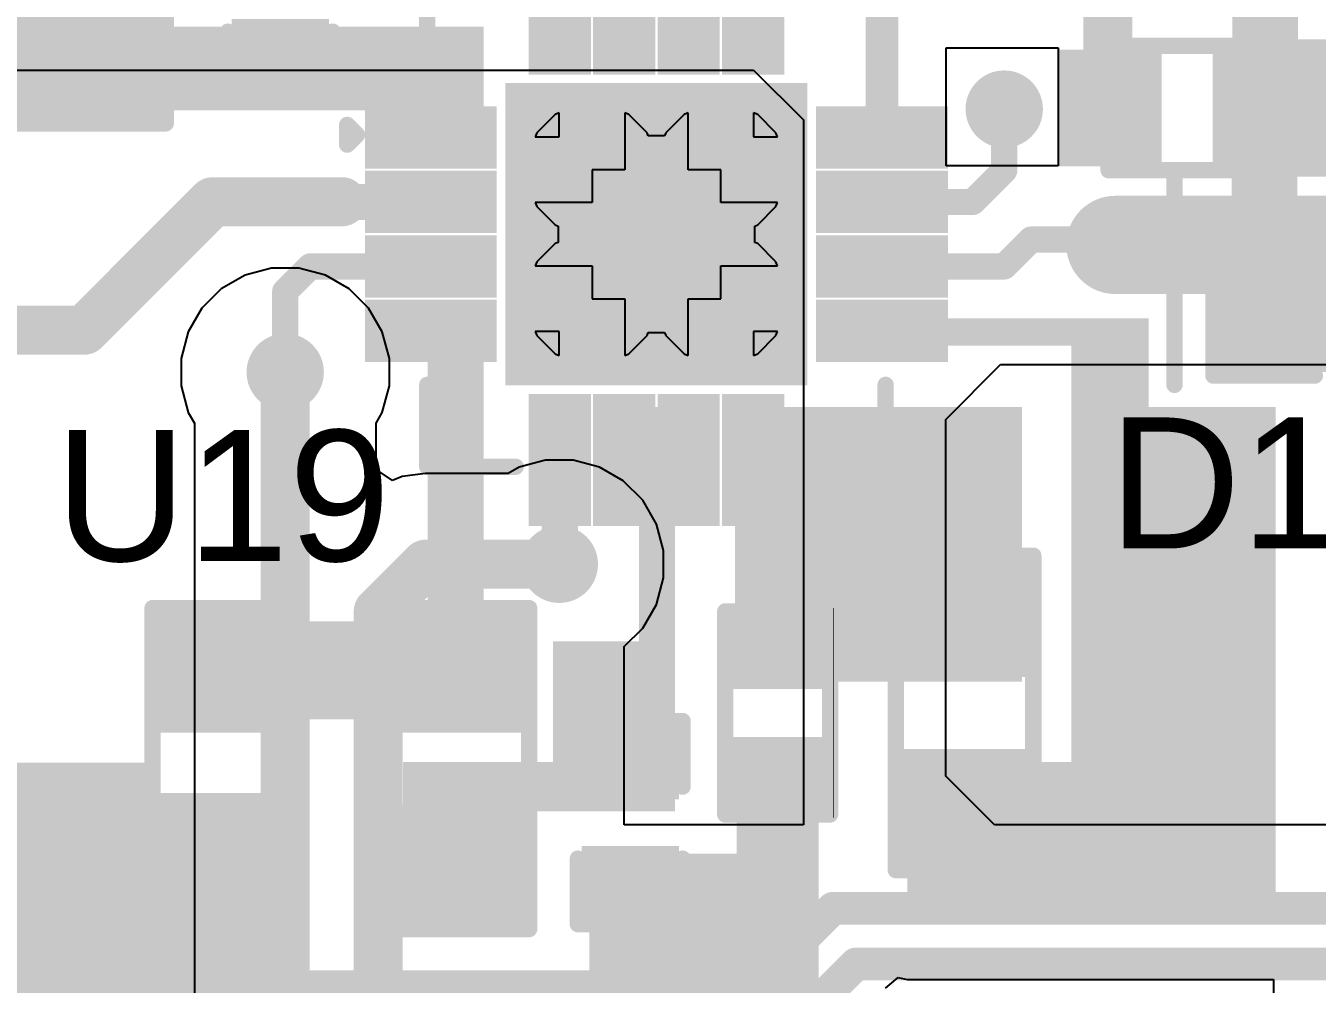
# Model space of a CAD drawing. Header units: millimetres. Extents: x 0 to 214, y 0 to 214.
# Drawn here: x 2.054 to 2.4484, y 0.4539 to 0.7464 of the extents above; entities that cross this region are included whole.
import ezdxf

# ---------------------------------------------------------------- set-up
doc = ezdxf.new("R2010")
doc.units = ezdxf.units.MM
doc.header["$MEASUREMENT"] = 0
for name, color, linetype in [('BottomLayer', 5, 'Continuous'), ('BottomSolder', 6, 'Continuous'), ('MultiLayer', 9, 'Continuous'), ('PadHoleLayer', 156, 'Continuous'), ('TopLayer', 1, 'Continuous'), ('TopOverlay', 2, 'Continuous'), ('TopPaste', 8, 'Continuous'), ('TopSolder', 216, 'Continuous'), ('ViaHoleLayer', 16, 'Continuous')]:
    doc.layers.add(name, color=color, linetype=linetype)
doc.styles.add('Arial', font='', dxfattribs={"height": 0.2})
doc.styles.get('Arial').set_extended_font_data('Arial')

# ---------------------------------------------------------------- blocks, each defined once
blk = doc.blocks.new('RES_0603_113')
at = {"layer": 'TopLayer'}
for points in [[(-0.015, 0.0175), (-0.015, -0.0175), (-0.045, -0.0175), (-0.045, 0.0175)], [(0.045, 0.0175), (0.045, -0.0175), (0.015, -0.0175), (0.015, 0.0175)]]:
    blk.add_hatch(color=1, dxfattribs=at).paths.add_polyline_path(points)
at = {"layer": 'TopPaste'}
for points in [[(-0.015, 0.0175), (-0.015, -0.0175), (-0.045, -0.0175), (-0.045, 0.0175)], [(0.045, 0.0175), (0.045, -0.0175), (0.015, -0.0175), (0.015, 0.0175)]]:
    blk.add_hatch(color=8, dxfattribs=at).paths.add_polyline_path(points)
at = {"layer": 'TopSolder'}
for points in [[(-0.011, 0.0215), (-0.011, -0.0215), (-0.049, -0.0215), (-0.049, 0.0215)], [(0.049, 0.0215), (0.049, -0.0215), (0.011, -0.0215), (0.011, 0.0215)]]:
    blk.add_hatch(color=216, dxfattribs=at).paths.add_polyline_path(points)
at = {"layer": 'TopOverlay', "const_width": 0.005}
for points in [[(0.049, 0.021), (-0.049, 0.021)], [(-0.049, -0.021), (-0.049, 0.021)], [(0.049, -0.021), (0.049, 0.021)], [(0.049, -0.021), (-0.049, -0.021)]]:
    blk.add_lwpolyline(points, dxfattribs=at)
at = {"layer": 'TopOverlay', "const_width": 0.0025}
for points in [[(-0.05025, 0.021, 1), (-0.04775, 0.021, 1)], [(-0.05025, 0.021, 1), (-0.04775, 0.021, 1)], [(0.04775, 0.021, 1), (0.05025, 0.021, 1)], [(0.04775, 0.021, 1), (0.05025, 0.021, 1)], [(-0.05025, -0.021, 1), (-0.04775, -0.021, 1)], [(-0.05025, -0.021, 1), (-0.04775, -0.021, 1)], [(0.04775, -0.021, 1), (0.05025, -0.021, 1)], [(0.04775, -0.021, 1), (0.05025, -0.021, 1)]]:
    blk.add_lwpolyline(points, format="xyb", close=True, dxfattribs=at)
blk = doc.blocks.new('RES_0603_114')
at = {"layer": 'TopLayer'}
for points in [[(-0.015, 0.0175), (-0.015, -0.0175), (-0.045, -0.0175), (-0.045, 0.0175)], [(0.045, 0.0175), (0.045, -0.0175), (0.015, -0.0175), (0.015, 0.0175)]]:
    blk.add_hatch(color=1, dxfattribs=at).paths.add_polyline_path(points)
at = {"layer": 'TopPaste'}
for points in [[(-0.015, 0.0175), (-0.015, -0.0175), (-0.045, -0.0175), (-0.045, 0.0175)], [(0.045, 0.0175), (0.045, -0.0175), (0.015, -0.0175), (0.015, 0.0175)]]:
    blk.add_hatch(color=8, dxfattribs=at).paths.add_polyline_path(points)
at = {"layer": 'TopSolder'}
for points in [[(-0.011, 0.0215), (-0.011, -0.0215), (-0.049, -0.0215), (-0.049, 0.0215)], [(0.049, 0.0215), (0.049, -0.0215), (0.011, -0.0215), (0.011, 0.0215)]]:
    blk.add_hatch(color=216, dxfattribs=at).paths.add_polyline_path(points)
at = {"layer": 'TopOverlay', "const_width": 0.005}
for points in [[(-0.049, -0.021), (-0.049, 0.021)], [(0.049, 0.021), (-0.049, 0.021)], [(0.049, -0.021), (0.049, 0.021)], [(0.049, -0.021), (-0.049, -0.021)]]:
    blk.add_lwpolyline(points, dxfattribs=at)
at = {"layer": 'TopOverlay', "const_width": 0.0025}
for points in [[(-0.05025, 0.021, 1), (-0.04775, 0.021, 1)], [(-0.05025, 0.021, 1), (-0.04775, 0.021, 1)], [(0.04775, 0.021, 1), (0.05025, 0.021, 1)], [(0.04775, 0.021, 1), (0.05025, 0.021, 1)], [(-0.05025, -0.021, 1), (-0.04775, -0.021, 1)], [(-0.05025, -0.021, 1), (-0.04775, -0.021, 1)], [(0.04775, -0.021, 1), (0.05025, -0.021, 1)], [(0.04775, -0.021, 1), (0.05025, -0.021, 1)]]:
    blk.add_lwpolyline(points, format="xyb", close=True, dxfattribs=at)
blk = doc.blocks.new('C__0402_120')
at = {"layer": 'TopLayer'}
for points in [[(-0.0275, -0.0125), (-0.0275, 0.0125), (-0.0095, 0.0125), (-0.0095, -0.0125)], [(0.0095, -0.0125), (0.0095, 0.0125), (0.0275, 0.0125), (0.0275, -0.0125)]]:
    blk.add_hatch(color=1, dxfattribs=at).paths.add_polyline_path(points)
at = {"layer": 'TopPaste'}
for points in [[(-0.0275, -0.0125), (-0.0275, 0.0125), (-0.0095, 0.0125), (-0.0095, -0.0125)], [(0.0095, -0.0125), (0.0095, 0.0125), (0.0275, 0.0125), (0.0275, -0.0125)]]:
    blk.add_hatch(color=8, dxfattribs=at).paths.add_polyline_path(points)
at = {"layer": 'TopSolder'}
for points in [[(-0.02986, -0.01486), (-0.02986, 0.01486), (-0.00714, 0.01486), (-0.00714, -0.01486)], [(0.00714, -0.01486), (0.00714, 0.01486), (0.02986, 0.01486), (0.02986, -0.01486)]]:
    blk.add_hatch(color=216, dxfattribs=at).paths.add_polyline_path(points)
at = {"layer": 'TopOverlay', "const_width": 0.005}
for points in [[(-0.031, 0.016), (-0.011, 0.016)], [(-0.031, 0.016), (-0.031, -0.016)], [(0.011, 0.016), (0.031, 0.016)], [(0.031, 0.016), (0.031, -0.016)], [(-0.031, -0.016), (-0.011, -0.016)], [(0.011, -0.016), (0.031, -0.016)]]:
    blk.add_lwpolyline(points, dxfattribs=at)
at = {"layer": 'TopOverlay', "const_width": 0.0025}
for points in [[(-0.03225, 0.016, 1), (-0.02975, 0.016, 1)], [(-0.03225, 0.016, 1), (-0.02975, 0.016, 1)], [(-0.01225, 0.016, 1), (-0.00975, 0.016, 1)], [(0.00975, 0.016, 1), (0.01225, 0.016, 1)], [(0.02975, 0.016, 1), (0.03225, 0.016, 1)], [(0.02975, 0.016, 1), (0.03225, 0.016, 1)], [(-0.03225, -0.016, 1), (-0.02975, -0.016, 1)], [(-0.03225, -0.016, 1), (-0.02975, -0.016, 1)], [(-0.01225, -0.016, 1), (-0.00975, -0.016, 1)], [(0.00975, -0.016, 1), (0.01225, -0.016, 1)], [(0.02975, -0.016, 1), (0.03225, -0.016, 1)], [(0.02975, -0.016, 1), (0.03225, -0.016, 1)]]:
    blk.add_lwpolyline(points, format="xyb", close=True, dxfattribs=at)
blk = doc.blocks.new('C__0603_122')
at = {"layer": 'TopLayer'}
for points in [[(-0.015, 0.0175), (-0.015, -0.0175), (-0.045, -0.0175), (-0.045, 0.0175)], [(0.045, 0.0175), (0.045, -0.0175), (0.015, -0.0175), (0.015, 0.0175)]]:
    blk.add_hatch(color=1, dxfattribs=at).paths.add_polyline_path(points)
at = {"layer": 'TopPaste'}
for points in [[(-0.015, 0.0175), (-0.015, -0.0175), (-0.045, -0.0175), (-0.045, 0.0175)], [(0.045, 0.0175), (0.045, -0.0175), (0.015, -0.0175), (0.015, 0.0175)]]:
    blk.add_hatch(color=8, dxfattribs=at).paths.add_polyline_path(points)
at = {"layer": 'TopSolder'}
for points in [[(-0.01264, 0.01986), (-0.01264, -0.01986), (-0.04736, -0.01986), (-0.04736, 0.01986)], [(0.04736, 0.01986), (0.04736, -0.01986), (0.01264, -0.01986), (0.01264, 0.01986)]]:
    blk.add_hatch(color=216, dxfattribs=at).paths.add_polyline_path(points)
at = {"layer": 'TopOverlay', "const_width": 0.005}
for points in [[(-0.049, 0.021), (-0.018, 0.021)], [(-0.049, -0.021), (-0.049, 0.021)], [(0.018, 0.021), (0.049, 0.021)], [(0.049, -0.021), (0.049, 0.021)], [(-0.049, -0.021), (-0.018, -0.021)], [(0.018, -0.021), (0.049, -0.021)]]:
    blk.add_lwpolyline(points, dxfattribs=at)
at = {"layer": 'TopOverlay', "const_width": 0.0025}
for points in [[(-0.05025, 0.021, 1), (-0.04775, 0.021, 1)], [(-0.05025, 0.021, 1), (-0.04775, 0.021, 1)], [(-0.01925, 0.021, 1), (-0.01675, 0.021, 1)], [(0.01675, 0.021, 1), (0.01925, 0.021, 1)], [(0.04775, 0.021, 1), (0.05025, 0.021, 1)], [(0.04775, 0.021, 1), (0.05025, 0.021, 1)], [(-0.05025, -0.021, 1), (-0.04775, -0.021, 1)], [(-0.05025, -0.021, 1), (-0.04775, -0.021, 1)], [(-0.01925, -0.021, 1), (-0.01675, -0.021, 1)], [(0.01675, -0.021, 1), (0.01925, -0.021, 1)], [(0.04775, -0.021, 1), (0.05025, -0.021, 1)], [(0.04775, -0.021, 1), (0.05025, -0.021, 1)]]:
    blk.add_lwpolyline(points, format="xyb", close=True, dxfattribs=at)
blk = doc.blocks.new('C__0402_123')
at = {"layer": 'TopLayer'}
for points in [[(-0.0275, -0.0125), (-0.0275, 0.0125), (-0.0095, 0.0125), (-0.0095, -0.0125)], [(0.0095, -0.0125), (0.0095, 0.0125), (0.0275, 0.0125), (0.0275, -0.0125)]]:
    blk.add_hatch(color=1, dxfattribs=at).paths.add_polyline_path(points)
at = {"layer": 'TopPaste'}
for points in [[(-0.0275, -0.0125), (-0.0275, 0.0125), (-0.0095, 0.0125), (-0.0095, -0.0125)], [(0.0095, -0.0125), (0.0095, 0.0125), (0.0275, 0.0125), (0.0275, -0.0125)]]:
    blk.add_hatch(color=8, dxfattribs=at).paths.add_polyline_path(points)
at = {"layer": 'TopSolder'}
for points in [[(-0.02986, -0.01486), (-0.02986, 0.01486), (-0.00714, 0.01486), (-0.00714, -0.01486)], [(0.00714, -0.01486), (0.00714, 0.01486), (0.02986, 0.01486), (0.02986, -0.01486)]]:
    blk.add_hatch(color=216, dxfattribs=at).paths.add_polyline_path(points)
at = {"layer": 'TopOverlay', "const_width": 0.005}
for points in [[(-0.031, -0.016), (-0.031, 0.016)], [(-0.011, 0.016), (-0.031, 0.016)], [(0.031, 0.016), (0.011, 0.016)], [(0.031, -0.016), (0.031, 0.016)], [(-0.011, -0.016), (-0.031, -0.016)], [(0.031, -0.016), (0.011, -0.016)]]:
    blk.add_lwpolyline(points, dxfattribs=at)
at = {"layer": 'TopOverlay', "const_width": 0.0025}
for points in [[(-0.03225, 0.016, 1), (-0.02975, 0.016, 1)], [(-0.03225, 0.016, 1), (-0.02975, 0.016, 1)], [(-0.01225, 0.016, 1), (-0.00975, 0.016, 1)], [(0.00975, 0.016, 1), (0.01225, 0.016, 1)], [(0.02975, 0.016, 1), (0.03225, 0.016, 1)], [(0.02975, 0.016, 1), (0.03225, 0.016, 1)], [(-0.03225, -0.016, 1), (-0.02975, -0.016, 1)], [(-0.03225, -0.016, 1), (-0.02975, -0.016, 1)], [(-0.01225, -0.016, 1), (-0.00975, -0.016, 1)], [(0.00975, -0.016, 1), (0.01225, -0.016, 1)], [(0.02975, -0.016, 1), (0.03225, -0.016, 1)], [(0.02975, -0.016, 1), (0.03225, -0.016, 1)]]:
    blk.add_lwpolyline(points, format="xyb", close=True, dxfattribs=at)
blk = doc.blocks.new('QFN_16_EP_3_6_3_6__128')
at = {"layer": 'BottomLayer'}
h = blk.add_hatch(color=5, dxfattribs=at)
edge = h.paths.add_edge_path()
edge.add_arc((-0.01969, 0.01969), 0.00984, 0, 360)
h = blk.add_hatch(color=5, dxfattribs=at)
edge = h.paths.add_edge_path()
edge.add_arc((0.01969, 0.01969), 0.00984, 0, 360)
h = blk.add_hatch(color=5, dxfattribs=at)
edge = h.paths.add_edge_path()
edge.add_arc((-0.01969, -0.01969), 0.00984, 0, 360)
h = blk.add_hatch(color=5, dxfattribs=at)
edge = h.paths.add_edge_path()
edge.add_arc((0.01969, -0.01969), 0.00984, 0, 360)
at = {"layer": 'BottomSolder'}
h = blk.add_hatch(color=6, dxfattribs=at)
edge = h.paths.add_edge_path()
edge.add_arc((-0.01969, 0.01969), 0.01384, 0, 360)
h = blk.add_hatch(color=6, dxfattribs=at)
edge = h.paths.add_edge_path()
edge.add_arc((0.01969, 0.01969), 0.01384, 0, 360)
h = blk.add_hatch(color=6, dxfattribs=at)
edge = h.paths.add_edge_path()
edge.add_arc((-0.01969, -0.01969), 0.01384, 0, 360)
h = blk.add_hatch(color=6, dxfattribs=at)
edge = h.paths.add_edge_path()
edge.add_arc((0.01969, -0.01969), 0.01384, 0, 360)
at = {"layer": 'MultiLayer'}
h = blk.add_hatch(color=9, dxfattribs=at)
edge = h.paths.add_edge_path()
edge.add_arc((-0.01969, 0.01969), 0.00984, 0, 360)
h = blk.add_hatch(color=9, dxfattribs=at)
edge = h.paths.add_edge_path()
edge.add_arc((0.01969, 0.01969), 0.00984, 0, 360)
h = blk.add_hatch(color=9, dxfattribs=at)
edge = h.paths.add_edge_path()
edge.add_arc((-0.01969, -0.01969), 0.00984, 0, 360)
h = blk.add_hatch(color=9, dxfattribs=at)
edge = h.paths.add_edge_path()
edge.add_arc((0.01969, -0.01969), 0.00984, 0, 360)
at = {"layer": 'PadHoleLayer'}
h = blk.add_hatch(color=156, dxfattribs=at)
edge = h.paths.add_edge_path()
edge.add_arc((-0.01969, 0.01969), 0.00591, 0, 360)
h = blk.add_hatch(color=156, dxfattribs=at)
edge = h.paths.add_edge_path()
edge.add_arc((0.01969, 0.01969), 0.00591, 0, 360)
h = blk.add_hatch(color=156, dxfattribs=at)
edge = h.paths.add_edge_path()
edge.add_arc((-0.01969, -0.01969), 0.00591, 0, 360)
h = blk.add_hatch(color=156, dxfattribs=at)
edge = h.paths.add_edge_path()
edge.add_arc((0.01969, -0.01969), 0.00591, 0, 360)
at = {"layer": 'TopLayer'}
for points in [[(-0.03504, 0.05276), (-0.03504, 0.08504), (-0.02402, 0.08504), (-0.02402, 0.05276)], [(-0.01535, 0.05276), (-0.01535, 0.08504), (-0.00433, 0.08504), (-0.00433, 0.05276)], [(0.00433, 0.05276), (0.00433, 0.08504), (0.01535, 0.08504), (0.01535, 0.05276)], [(0.02402, 0.05276), (0.02402, 0.08504), (0.03504, 0.08504), (0.03504, 0.05276)], [(-0.04213, -0.04213), (-0.04213, 0.04213), (0.04213, 0.04213), (0.04213, -0.04213)], [(-0.08504, 0.03504), (-0.05276, 0.03504), (-0.05276, 0.02402), (-0.08504, 0.02402)], [(0.05276, 0.03504), (0.08504, 0.03504), (0.08504, 0.02402), (0.05276, 0.02402)], [(-0.08504, 0.01535), (-0.05276, 0.01535), (-0.05276, 0.00433), (-0.08504, 0.00433)], [(0.05276, 0.01535), (0.08504, 0.01535), (0.08504, 0.00433), (0.05276, 0.00433)], [(-0.08504, -0.00433), (-0.05276, -0.00433), (-0.05276, -0.01535), (-0.08504, -0.01535)], [(0.05276, -0.00433), (0.08504, -0.00433), (0.08504, -0.01535), (0.05276, -0.01535)], [(-0.08504, -0.02402), (-0.05276, -0.02402), (-0.05276, -0.03504), (-0.08504, -0.03504)], [(0.05276, -0.02402), (0.08504, -0.02402), (0.08504, -0.03504), (0.05276, -0.03504)], [(-0.02402, -0.05276), (-0.02402, -0.08504), (-0.03504, -0.08504), (-0.03504, -0.05276)], [(-0.00433, -0.05276), (-0.00433, -0.08504), (-0.01535, -0.08504), (-0.01535, -0.05276)], [(0.01535, -0.05276), (0.01535, -0.08504), (0.00433, -0.08504), (0.00433, -0.05276)], [(0.03504, -0.05276), (0.03504, -0.08504), (0.02402, -0.08504), (0.02402, -0.05276)]]:
    blk.add_hatch(color=1, dxfattribs=at).paths.add_polyline_path(points)
h = blk.add_hatch(color=1, dxfattribs=at)
edge = h.paths.add_edge_path()
edge.add_arc((-0.01969, 0.01969), 0.00984, 0, 360)
h = blk.add_hatch(color=1, dxfattribs=at)
edge = h.paths.add_edge_path()
edge.add_arc((0.01969, 0.01969), 0.00984, 0, 360)
h = blk.add_hatch(color=1, dxfattribs=at)
edge = h.paths.add_edge_path()
edge.add_arc((-0.01969, -0.01969), 0.00984, 0, 360)
h = blk.add_hatch(color=1, dxfattribs=at)
edge = h.paths.add_edge_path()
edge.add_arc((0.01969, -0.01969), 0.00984, 0, 360)
at = {"layer": 'TopPaste'}
for points in [[(-0.03504, 0.05276), (-0.03504, 0.08504), (-0.02402, 0.08504), (-0.02402, 0.05276)], [(-0.01535, 0.05276), (-0.01535, 0.08504), (-0.00433, 0.08504), (-0.00433, 0.05276)], [(0.00433, 0.05276), (0.00433, 0.08504), (0.01535, 0.08504), (0.01535, 0.05276)], [(0.02402, 0.05276), (0.02402, 0.08504), (0.03504, 0.08504), (0.03504, 0.05276)], [(-0.04213, -0.04213), (-0.04213, 0.04213), (0.04213, 0.04213), (0.04213, -0.04213)], [(-0.08504, 0.03504), (-0.05276, 0.03504), (-0.05276, 0.02402), (-0.08504, 0.02402)], [(0.05276, 0.03504), (0.08504, 0.03504), (0.08504, 0.02402), (0.05276, 0.02402)], [(-0.08504, 0.01535), (-0.05276, 0.01535), (-0.05276, 0.00433), (-0.08504, 0.00433)], [(0.05276, 0.01535), (0.08504, 0.01535), (0.08504, 0.00433), (0.05276, 0.00433)], [(-0.08504, -0.00433), (-0.05276, -0.00433), (-0.05276, -0.01535), (-0.08504, -0.01535)], [(0.05276, -0.00433), (0.08504, -0.00433), (0.08504, -0.01535), (0.05276, -0.01535)], [(-0.08504, -0.02402), (-0.05276, -0.02402), (-0.05276, -0.03504), (-0.08504, -0.03504)], [(0.05276, -0.02402), (0.08504, -0.02402), (0.08504, -0.03504), (0.05276, -0.03504)], [(-0.02402, -0.05276), (-0.02402, -0.08504), (-0.03504, -0.08504), (-0.03504, -0.05276)], [(-0.00433, -0.05276), (-0.00433, -0.08504), (-0.01535, -0.08504), (-0.01535, -0.05276)], [(0.01535, -0.05276), (0.01535, -0.08504), (0.00433, -0.08504), (0.00433, -0.05276)], [(0.03504, -0.05276), (0.03504, -0.08504), (0.02402, -0.08504), (0.02402, -0.05276)]]:
    blk.add_hatch(color=8, dxfattribs=at).paths.add_polyline_path(points)
at = {"layer": 'TopSolder'}
for points in [[(-0.03904, 0.04876), (-0.03904, 0.08904), (-0.02002, 0.08904), (-0.02002, 0.04876)], [(-0.01935, 0.04876), (-0.01935, 0.08904), (-0.00033, 0.08904), (-0.00033, 0.04876)], [(0.00033, 0.04876), (0.00033, 0.08904), (0.01935, 0.08904), (0.01935, 0.04876)], [(0.02002, 0.04876), (0.02002, 0.08904), (0.03904, 0.08904), (0.03904, 0.04876)], [(-0.04613, -0.04613), (-0.04613, 0.04613), (0.04613, 0.04613), (0.04613, -0.04613)], [(-0.08904, 0.03904), (-0.04876, 0.03904), (-0.04876, 0.02002), (-0.08904, 0.02002)], [(0.04876, 0.03904), (0.08904, 0.03904), (0.08904, 0.02002), (0.04876, 0.02002)], [(-0.08904, 0.01935), (-0.04876, 0.01935), (-0.04876, 0.00033), (-0.08904, 0.00033)], [(0.04876, 0.01935), (0.08904, 0.01935), (0.08904, 0.00033), (0.04876, 0.00033)], [(-0.08904, -0.00033), (-0.04876, -0.00033), (-0.04876, -0.01935), (-0.08904, -0.01935)], [(0.04876, -0.00033), (0.08904, -0.00033), (0.08904, -0.01935), (0.04876, -0.01935)], [(-0.08904, -0.02002), (-0.04876, -0.02002), (-0.04876, -0.03904), (-0.08904, -0.03904)], [(0.04876, -0.02002), (0.08904, -0.02002), (0.08904, -0.03904), (0.04876, -0.03904)], [(-0.02002, -0.04876), (-0.02002, -0.08904), (-0.03904, -0.08904), (-0.03904, -0.04876)], [(-0.00033, -0.04876), (-0.00033, -0.08904), (-0.01935, -0.08904), (-0.01935, -0.04876)], [(0.01935, -0.04876), (0.01935, -0.08904), (0.00033, -0.08904), (0.00033, -0.04876)], [(0.03904, -0.04876), (0.03904, -0.08904), (0.02002, -0.08904), (0.02002, -0.04876)]]:
    blk.add_hatch(color=216, dxfattribs=at).paths.add_polyline_path(points)
h = blk.add_hatch(color=216, dxfattribs=at)
edge = h.paths.add_edge_path()
edge.add_arc((-0.01969, 0.01969), 0.01384, 0, 360)
h = blk.add_hatch(color=216, dxfattribs=at)
edge = h.paths.add_edge_path()
edge.add_arc((0.01969, 0.01969), 0.01384, 0, 360)
h = blk.add_hatch(color=216, dxfattribs=at)
edge = h.paths.add_edge_path()
edge.add_arc((-0.01969, -0.01969), 0.01384, 0, 360)
h = blk.add_hatch(color=216, dxfattribs=at)
edge = h.paths.add_edge_path()
edge.add_arc((0.01969, -0.01969), 0.01384, 0, 360)
at = {"layer": 'TopOverlay', "const_width": 0.005}
for points in [[(-0.07, 0.046), (-0.07, 0.071)], [(-0.07, 0.071), (-0.043, 0.071)], [(0.043, 0.071), (0.07, 0.071)], [(0.07, 0.046), (0.07, 0.071)], [(-0.09446, 0.03336), (-0.09146, 0.03036)], [(-0.09446, 0.02736), (-0.09446, 0.03336)], [(-0.09446, 0.02736), (-0.09146, 0.03036)], [(-0.07, -0.071), (-0.07, -0.046)], [(0.07, -0.071), (0.07, -0.046)], [(-0.07, -0.071), (-0.043, -0.071)], [(0.043, -0.071), (0.07, -0.071)]]:
    blk.add_lwpolyline(points, dxfattribs=at)
at = {"layer": 'TopOverlay', "const_width": 0.0025}
for points in [[(-0.07125, 0.071, 1), (-0.06875, 0.071, 1)], [(-0.07125, 0.071, 1), (-0.06875, 0.071, 1)], [(-0.04425, 0.071, 1), (-0.04175, 0.071, 1)], [(0.04175, 0.071, 1), (0.04425, 0.071, 1)], [(0.06875, 0.071, 1), (0.07125, 0.071, 1)], [(0.06875, 0.071, 1), (0.07125, 0.071, 1)], [(-0.07125, 0.046, 1), (-0.06875, 0.046, 1)], [(0.06875, 0.046, 1), (0.07125, 0.046, 1)], [(-0.09571, 0.03336, 1), (-0.09321, 0.03336, 1)], [(-0.09571, 0.03336, 1), (-0.09321, 0.03336, 1)], [(-0.09271, 0.03036, 1), (-0.09021, 0.03036, 1)], [(-0.09271, 0.03036, 1), (-0.09021, 0.03036, 1)], [(-0.09571, 0.02736, 1), (-0.09321, 0.02736, 1)], [(-0.09571, 0.02736, 1), (-0.09321, 0.02736, 1)], [(-0.07125, -0.046, 1), (-0.06875, -0.046, 1)], [(0.06875, -0.046, 1), (0.07125, -0.046, 1)], [(-0.07125, -0.071, 1), (-0.06875, -0.071, 1)], [(-0.07125, -0.071, 1), (-0.06875, -0.071, 1)], [(-0.04425, -0.071, 1), (-0.04175, -0.071, 1)], [(0.04175, -0.071, 1), (0.04425, -0.071, 1)], [(0.06875, -0.071, 1), (0.07125, -0.071, 1)], [(0.06875, -0.071, 1), (0.07125, -0.071, 1)]]:
    blk.add_lwpolyline(points, format="xyb", close=True, dxfattribs=at)
blk = doc.blocks.new('R___0402_146')
at = {"layer": 'TopLayer'}
for points in [[(-0.0275, -0.0125), (-0.0275, 0.0125), (-0.0095, 0.0125), (-0.0095, -0.0125)], [(0.0095, -0.0125), (0.0095, 0.0125), (0.0275, 0.0125), (0.0275, -0.0125)]]:
    blk.add_hatch(color=1, dxfattribs=at).paths.add_polyline_path(points)
at = {"layer": 'TopPaste'}
for points in [[(-0.0275, -0.0125), (-0.0275, 0.0125), (-0.0095, 0.0125), (-0.0095, -0.0125)], [(0.0095, -0.0125), (0.0095, 0.0125), (0.0275, 0.0125), (0.0275, -0.0125)]]:
    blk.add_hatch(color=8, dxfattribs=at).paths.add_polyline_path(points)
at = {"layer": 'TopSolder'}
for points in [[(-0.02967, -0.01467), (-0.02967, 0.01467), (-0.00733, 0.01467), (-0.00733, -0.01467)], [(0.00733, -0.01467), (0.00733, 0.01467), (0.02967, 0.01467), (0.02967, -0.01467)]]:
    blk.add_hatch(color=216, dxfattribs=at).paths.add_polyline_path(points)
at = {"layer": 'TopOverlay'}
for points, const_width in [([(-0.031, 0.016), (-0.031, -0.016)], 0.005), ([(-0.031, 0.016), (0.031, 0.016)], 0.005), ([(0.031, 0.016), (0.031, -0.016)], 0.005), ([(-0.031, -0.016), (0.031, -0.016)], 0.005), ([(-0.032, -0.017), (0.032, -0.017)], 0.000127)]:
    blk.add_lwpolyline(points, dxfattribs=dict(at, const_width=const_width))
for points, const_width in [([(-0.03225, 0.016, 1), (-0.02975, 0.016, 1)], 0.0025), ([(-0.03225, 0.016, 1), (-0.02975, 0.016, 1)], 0.0025), ([(0.02975, 0.016, 1), (0.03225, 0.016, 1)], 0.0025), ([(0.02975, 0.016, 1), (0.03225, 0.016, 1)], 0.0025), ([(-0.03225, -0.016, 1), (-0.02975, -0.016, 1)], 0.0025), ([(-0.03225, -0.016, 1), (-0.02975, -0.016, 1)], 0.0025), ([(0.02975, -0.016, 1), (0.03225, -0.016, 1)], 0.0025), ([(0.02975, -0.016, 1), (0.03225, -0.016, 1)], 0.0025), ([(-0.03203, -0.017, 1), (-0.03197, -0.017, 1)], 0.0000635), ([(0.03197, -0.017, 1), (0.03203, -0.017, 1)], 0.0000635)]:
    blk.add_lwpolyline(points, format="xyb", close=True, dxfattribs=dict(at, const_width=const_width))
blk = doc.blocks.new('R___0603_148')
at = {"layer": 'TopLayer'}
for points in [[(-0.015, 0.0175), (-0.015, -0.0175), (-0.045, -0.0175), (-0.045, 0.0175)], [(0.045, 0.0175), (0.045, -0.0175), (0.015, -0.0175), (0.015, 0.0175)]]:
    blk.add_hatch(color=1, dxfattribs=at).paths.add_polyline_path(points)
at = {"layer": 'TopPaste'}
for points in [[(-0.015, 0.0175), (-0.015, -0.0175), (-0.045, -0.0175), (-0.045, 0.0175)], [(0.045, 0.0175), (0.045, -0.0175), (0.015, -0.0175), (0.015, 0.0175)]]:
    blk.add_hatch(color=8, dxfattribs=at).paths.add_polyline_path(points)
at = {"layer": 'TopSolder'}
for points in [[(-0.011, 0.0215), (-0.011, -0.0215), (-0.049, -0.0215), (-0.049, 0.0215)], [(0.049, 0.0215), (0.049, -0.0215), (0.011, -0.0215), (0.011, 0.0215)]]:
    blk.add_hatch(color=216, dxfattribs=at).paths.add_polyline_path(points)
at = {"layer": 'TopOverlay', "const_width": 0.005}
for points in [[(0.048, 0.021), (-0.048, 0.021)], [(-0.048, -0.021), (-0.048, 0.021)], [(0.048, -0.021), (0.048, 0.021)], [(0.048, -0.021), (-0.048, -0.021)]]:
    blk.add_lwpolyline(points, dxfattribs=at)
at = {"layer": 'TopOverlay', "const_width": 0.0025}
for points in [[(-0.04925, 0.021, 1), (-0.04675, 0.021, 1)], [(-0.04925, 0.021, 1), (-0.04675, 0.021, 1)], [(0.04675, 0.021, 1), (0.04925, 0.021, 1)], [(0.04675, 0.021, 1), (0.04925, 0.021, 1)], [(-0.04925, -0.021, 1), (-0.04675, -0.021, 1)], [(-0.04925, -0.021, 1), (-0.04675, -0.021, 1)], [(0.04675, -0.021, 1), (0.04925, -0.021, 1)], [(0.04675, -0.021, 1), (0.04925, -0.021, 1)]]:
    blk.add_lwpolyline(points, format="xyb", close=True, dxfattribs=at)
blk = doc.blocks.new('RES_0805_152')
at = {"layer": 'TopLayer'}
for points in [[(-0.06, 0.025), (-0.02, 0.025), (-0.02, -0.025), (-0.06, -0.025)], [(0.02, 0.025), (0.06, 0.025), (0.06, -0.025), (0.02, -0.025)]]:
    blk.add_hatch(color=1, dxfattribs=at).paths.add_polyline_path(points)
at = {"layer": 'TopPaste'}
for points in [[(-0.06, 0.025), (-0.02, 0.025), (-0.02, -0.025), (-0.06, -0.025)], [(0.02, 0.025), (0.06, 0.025), (0.06, -0.025), (0.02, -0.025)]]:
    blk.add_hatch(color=8, dxfattribs=at).paths.add_polyline_path(points)
at = {"layer": 'TopSolder'}
for points in [[(-0.064, 0.029), (-0.016, 0.029), (-0.016, -0.029), (-0.064, -0.029)], [(0.016, 0.029), (0.064, 0.029), (0.064, -0.029), (0.016, -0.029)]]:
    blk.add_hatch(color=216, dxfattribs=at).paths.add_polyline_path(points)
at = {"layer": 'TopOverlay', "const_width": 0.005}
for points in [[(0.064, 0.029), (-0.064, 0.029)], [(-0.064, -0.029), (-0.064, 0.029)], [(0.064, -0.029), (0.064, 0.029)], [(0.064, -0.029), (-0.064, -0.029)]]:
    blk.add_lwpolyline(points, dxfattribs=at)
at = {"layer": 'TopOverlay', "const_width": 0.0025}
for points in [[(-0.06525, 0.029, 1), (-0.06275, 0.029, 1)], [(-0.06525, 0.029, 1), (-0.06275, 0.029, 1)], [(0.06275, 0.029, 1), (0.06525, 0.029, 1)], [(0.06275, 0.029, 1), (0.06525, 0.029, 1)], [(-0.06525, -0.029, 1), (-0.06275, -0.029, 1)], [(-0.06525, -0.029, 1), (-0.06275, -0.029, 1)], [(0.06275, -0.029, 1), (0.06525, -0.029, 1)], [(0.06275, -0.029, 1), (0.06525, -0.029, 1)]]:
    blk.add_lwpolyline(points, format="xyb", close=True, dxfattribs=at)
blk = doc.blocks.new('SOD_523_170')
at = {"layer": 'TopLayer'}
for points in [[(-0.03543, 0.01378), (-0.01181, 0.01378), (-0.01181, -0.01378), (-0.03543, -0.01378)], [(0.01181, 0.01378), (0.03543, 0.01378), (0.03543, -0.01378), (0.01181, -0.01378)]]:
    blk.add_hatch(color=1, dxfattribs=at).paths.add_polyline_path(points)
at = {"layer": 'TopOverlay'}
for points in [[(0.026, 0.01402), (0.056, 0.01402), (0.056, 0.02102), (0.026, 0.02102)], [(0.037, -0.01499), (0.056, -0.01499), (0.056, 0.01501), (0.037, 0.01501)], [(0.026, -0.02099), (0.056, -0.02099), (0.056, -0.01399), (0.026, -0.01399)]]:
    blk.add_hatch(color=2, dxfattribs=at).paths.add_polyline_path(points)
at = {"layer": 'TopPaste'}
for points in [[(-0.03543, 0.01378), (-0.01181, 0.01378), (-0.01181, -0.01378), (-0.03543, -0.01378)], [(0.01181, 0.01378), (0.03543, 0.01378), (0.03543, -0.01378), (0.01181, -0.01378)]]:
    blk.add_hatch(color=8, dxfattribs=at).paths.add_polyline_path(points)
at = {"layer": 'TopSolder'}
for points in [[(-0.03943, 0.01778), (-0.00781, 0.01778), (-0.00781, -0.01778), (-0.03943, -0.01778)], [(0.00781, 0.01778), (0.03943, 0.01778), (0.03943, -0.01778), (0.00781, -0.01778)]]:
    blk.add_hatch(color=216, dxfattribs=at).paths.add_polyline_path(points)
at = {"layer": 'TopOverlay', "const_width": 0.005}
for points in [[(-0.024, 0.019), (0.026, 0.019)], [(-0.024, 0.017), (-0.024, 0.01897)], [(-0.024, -0.01897), (-0.024, -0.017)], [(-0.024, -0.019), (0.026, -0.019)]]:
    blk.add_lwpolyline(points, dxfattribs=at)
at = {"layer": 'TopOverlay', "const_width": 0.0025}
for points in [[(-0.02525, 0.019, 1), (-0.02275, 0.019, 1)], [(-0.02525, 0.01897, 1), (-0.02275, 0.01897, 1)], [(0.02475, 0.019, 1), (0.02725, 0.019, 1)], [(-0.02525, 0.017, 1), (-0.02275, 0.017, 1)], [(-0.02525, -0.017, 1), (-0.02275, -0.017, 1)], [(-0.02525, -0.01897, 1), (-0.02275, -0.01897, 1)], [(-0.02525, -0.019, 1), (-0.02275, -0.019, 1)], [(0.02475, -0.019, 1), (0.02725, -0.019, 1)]]:
    blk.add_lwpolyline(points, format="xyb", close=True, dxfattribs=at)

msp = doc.modelspace()

# ---------------------------------------------------------------- hatches: boundary and pattern name
at = {"layer": 'BottomLayer'}
h = msp.add_hatch(color=5, dxfattribs=at)
edge = h.paths.add_edge_path()
edge.add_arc((2.35287, 0.72103), 0.01181, 0, 360)
for points in [[(2.20788, 0.64411), (2.2879, 0.64411), (2.2879, 0.72294), (2.20788, 0.72294)], [(2.00933, 0.44703), (2.09275, 0.44703), (2.09275, 0.52149), (2.00933, 0.52149)]]:
    msp.add_hatch(color=5, dxfattribs=at).paths.add_polyline_path(points)
h = msp.add_hatch(color=5, dxfattribs=at)
edge = h.paths.add_edge_path()
edge.add_arc((2.38682, 0.67956), 0.01181, 0, 360)
h = msp.add_hatch(color=5, dxfattribs=at)
edge = h.paths.add_edge_path()
edge.add_arc((2.13325, 0.6407), 0.01181, 0, 360)
h = msp.add_hatch(color=5, dxfattribs=at)
edge = h.paths.add_edge_path()
edge.add_arc((2.21697, 0.58206), 0.01181, 0, 360)
h = msp.add_hatch(color=5, dxfattribs=at)
edge = h.paths.add_edge_path()
edge.add_arc((2.39082, 0.56767), 0.01181, 0, 360)
h = msp.add_hatch(color=5, dxfattribs=at)
edge = h.paths.add_edge_path()
edge.add_arc((2.41832, 0.56767), 0.01181, 0, 360)
h = msp.add_hatch(color=5, dxfattribs=at)
edge = h.paths.add_edge_path()
edge.add_arc((2.39082, 0.53967), 0.01181, 0, 360)
h = msp.add_hatch(color=5, dxfattribs=at)
edge = h.paths.add_edge_path()
edge.add_arc((2.41832, 0.53967), 0.01181, 0, 360)
h = msp.add_hatch(color=5, dxfattribs=at)
edge = h.paths.add_edge_path()
edge.add_arc((2.06787, 0.49803), 0.01181, 0, 360)
h = msp.add_hatch(color=5, dxfattribs=at)
edge = h.paths.add_edge_path()
edge.add_arc((2.06787, 0.46703), 0.01181, 0, 360)
at = {"layer": 'BottomSolder'}
h = msp.add_hatch(color=6, dxfattribs=at)
edge = h.paths.add_edge_path()
edge.add_arc((2.35287, 0.72103), 0.00591, 0, 360)
h = msp.add_hatch(color=6, dxfattribs=at)
edge = h.paths.add_edge_path()
edge.add_arc((2.38682, 0.67956), 0.00591, 0, 360)
h = msp.add_hatch(color=6, dxfattribs=at)
edge = h.paths.add_edge_path()
edge.add_arc((2.13325, 0.6407), 0.00591, 0, 360)
h = msp.add_hatch(color=6, dxfattribs=at)
edge = h.paths.add_edge_path()
edge.add_arc((2.21697, 0.58206), 0.00591, 0, 360)
h = msp.add_hatch(color=6, dxfattribs=at)
edge = h.paths.add_edge_path()
edge.add_arc((2.39082, 0.56767), 0.00591, 0, 360)
h = msp.add_hatch(color=6, dxfattribs=at)
edge = h.paths.add_edge_path()
edge.add_arc((2.41832, 0.56767), 0.00591, 0, 360)
h = msp.add_hatch(color=6, dxfattribs=at)
edge = h.paths.add_edge_path()
edge.add_arc((2.39082, 0.53967), 0.00591, 0, 360)
h = msp.add_hatch(color=6, dxfattribs=at)
edge = h.paths.add_edge_path()
edge.add_arc((2.41832, 0.53967), 0.00591, 0, 360)
h = msp.add_hatch(color=6, dxfattribs=at)
edge = h.paths.add_edge_path()
edge.add_arc((2.06787, 0.49803), 0.00591, 0, 360)
h = msp.add_hatch(color=6, dxfattribs=at)
edge = h.paths.add_edge_path()
edge.add_arc((2.06787, 0.46703), 0.00591, 0, 360)
at = {"layer": 'TopLayer'}
for points in [[(2.04275, 0.72067), (2.19389, 0.72067), (2.19389, 0.74617), (2.04275, 0.74617)], [(2.16161, 0.71208), (2.19389, 0.71208), (2.19389, 0.74617), (2.16161, 0.74617)], [(2.15062, 0.68716), (2.19389, 0.68716), (2.19389, 0.69818), (2.15062, 0.69818)], [(2.2994, 0.64879), (2.38513, 0.64879), (2.38513, 0.65719), (2.2994, 0.65719)], [(2.37331, 0.47567), (2.39694, 0.47567), (2.39694, 0.65719), (2.37331, 0.65719)], [(2.17675, 0.53467), (2.19389, 0.53467), (2.19389, 0.6533), (2.17675, 0.6533)], [(2.21161, 0.58206), (2.22263, 0.58206), (2.22263, 0.63007), (2.21161, 0.63007)], [(2.2368, 0.59779), (2.25649, 0.59779), (2.25649, 0.63007), (2.2368, 0.63007)], [(2.24129, 0.50667), (2.25231, 0.50667), (2.25231, 0.63007), (2.24129, 0.63007)], [(2.27066, 0.56667), (2.35825, 0.56667), (2.35825, 0.63007), (2.27066, 0.63007)], [(2.38518, 0.51267), (2.43575, 0.51267), (2.43575, 0.63007), (2.38518, 0.63007)], [(2.27066, 0.54617), (2.35825, 0.54617), (2.35825, 0.58167), (2.27066, 0.58167)], [(2.09625, 0.53467), (2.19389, 0.53467), (2.19389, 0.56467), (2.09625, 0.56467)], [(2.21507, 0.50667), (2.25231, 0.50667), (2.25231, 0.55852), (2.21507, 0.55852)], [(2.27116, 0.47567), (2.29616, 0.47567), (2.29616, 0.52717), (2.27116, 0.52717)], [(2.16925, 0.47467), (2.20425, 0.47467), (2.20425, 0.52167), (2.16925, 0.52167)], [(2.16925, 0.50667), (2.2468, 0.50667), (2.2468, 0.52167), (2.16925, 0.52167)], [(2.32325, 0.47567), (2.43575, 0.47567), (2.43575, 0.52167), (2.32325, 0.52167)], [(1.95987, 0.15811), (2.13141, 0.15811), (2.13141, 0.51222), (1.95987, 0.51222)], [(2.22613, 0.43503), (2.29616, 0.43503), (2.29616, 0.49367), (2.22613, 0.49367)], [(2.11887, 0.15811), (2.29587, 0.15811), (2.29587, 0.45803), (2.11887, 0.45803)]]:
    msp.add_hatch(color=1, dxfattribs=at).paths.add_polyline_path(points)
h = msp.add_hatch(color=1, dxfattribs=at)
edge = h.paths.add_edge_path()
edge.add_arc((2.35287, 0.72103), 0.01181, 0, 360)
h = msp.add_hatch(color=1, dxfattribs=at)
edge = h.paths.add_edge_path()
edge.add_arc((2.38682, 0.67956), 0.01181, 0, 360)
h = msp.add_hatch(color=1, dxfattribs=at)
edge = h.paths.add_edge_path()
edge.add_arc((2.13325, 0.6407), 0.01181, 0, 360)
h = msp.add_hatch(color=1, dxfattribs=at)
edge = h.paths.add_edge_path()
edge.add_arc((2.21697, 0.58206), 0.01181, 0, 360)
h = msp.add_hatch(color=1, dxfattribs=at)
edge = h.paths.add_edge_path()
edge.add_arc((2.39082, 0.56767), 0.01181, 0, 360)
h = msp.add_hatch(color=1, dxfattribs=at)
edge = h.paths.add_edge_path()
edge.add_arc((2.41832, 0.56767), 0.01181, 0, 360)
h = msp.add_hatch(color=1, dxfattribs=at)
edge = h.paths.add_edge_path()
edge.add_arc((2.39082, 0.53967), 0.01181, 0, 360)
h = msp.add_hatch(color=1, dxfattribs=at)
edge = h.paths.add_edge_path()
edge.add_arc((2.41832, 0.53967), 0.01181, 0, 360)
h = msp.add_hatch(color=1, dxfattribs=at)
edge = h.paths.add_edge_path()
edge.add_arc((2.06787, 0.49803), 0.01181, 0, 360)
h = msp.add_hatch(color=1, dxfattribs=at)
edge = h.paths.add_edge_path()
edge.add_arc((2.06787, 0.46703), 0.01181, 0, 360)
at = {"layer": 'TopSolder'}
h = msp.add_hatch(color=216, dxfattribs=at)
edge = h.paths.add_edge_path()
edge.add_arc((2.35287, 0.72103), 0.00591, 0, 360)
h = msp.add_hatch(color=216, dxfattribs=at)
edge = h.paths.add_edge_path()
edge.add_arc((2.38682, 0.67956), 0.00591, 0, 360)
h = msp.add_hatch(color=216, dxfattribs=at)
edge = h.paths.add_edge_path()
edge.add_arc((2.13325, 0.6407), 0.00591, 0, 360)
h = msp.add_hatch(color=216, dxfattribs=at)
edge = h.paths.add_edge_path()
edge.add_arc((2.21697, 0.58206), 0.00591, 0, 360)
h = msp.add_hatch(color=216, dxfattribs=at)
edge = h.paths.add_edge_path()
edge.add_arc((2.39082, 0.56767), 0.00591, 0, 360)
h = msp.add_hatch(color=216, dxfattribs=at)
edge = h.paths.add_edge_path()
edge.add_arc((2.41832, 0.56767), 0.00591, 0, 360)
h = msp.add_hatch(color=216, dxfattribs=at)
edge = h.paths.add_edge_path()
edge.add_arc((2.39082, 0.53967), 0.00591, 0, 360)
h = msp.add_hatch(color=216, dxfattribs=at)
edge = h.paths.add_edge_path()
edge.add_arc((2.41832, 0.53967), 0.00591, 0, 360)
h = msp.add_hatch(color=216, dxfattribs=at)
edge = h.paths.add_edge_path()
edge.add_arc((2.06787, 0.49803), 0.00591, 0, 360)
h = msp.add_hatch(color=216, dxfattribs=at)
edge = h.paths.add_edge_path()
edge.add_arc((2.06787, 0.46703), 0.00591, 0, 360)
at = {"layer": 'ViaHoleLayer'}
h = msp.add_hatch(color=16, dxfattribs=at)
edge = h.paths.add_edge_path()
edge.add_arc((2.35287, 0.72103), 0.00591, 0, 360)
h = msp.add_hatch(color=16, dxfattribs=at)
edge = h.paths.add_edge_path()
edge.add_arc((2.38682, 0.67956), 0.00591, 0, 360)
h = msp.add_hatch(color=16, dxfattribs=at)
edge = h.paths.add_edge_path()
edge.add_arc((2.13325, 0.6407), 0.00591, 0, 360)
h = msp.add_hatch(color=16, dxfattribs=at)
edge = h.paths.add_edge_path()
edge.add_arc((2.21697, 0.58206), 0.00591, 0, 360)
h = msp.add_hatch(color=16, dxfattribs=at)
edge = h.paths.add_edge_path()
edge.add_arc((2.39082, 0.56767), 0.00591, 0, 360)
h = msp.add_hatch(color=16, dxfattribs=at)
edge = h.paths.add_edge_path()
edge.add_arc((2.41832, 0.56767), 0.00591, 0, 360)
h = msp.add_hatch(color=16, dxfattribs=at)
edge = h.paths.add_edge_path()
edge.add_arc((2.39082, 0.53967), 0.00591, 0, 360)
h = msp.add_hatch(color=16, dxfattribs=at)
edge = h.paths.add_edge_path()
edge.add_arc((2.41832, 0.53967), 0.00591, 0, 360)
h = msp.add_hatch(color=16, dxfattribs=at)
edge = h.paths.add_edge_path()
edge.add_arc((2.06787, 0.49803), 0.00591, 0, 360)
h = msp.add_hatch(color=16, dxfattribs=at)
edge = h.paths.add_edge_path()
edge.add_arc((2.06787, 0.46703), 0.00591, 0, 360)

# ---------------------------------------------------------------- linework, layer by layer
at = {"layer": 'BottomLayer'}
for p, q in [((2.33516, 0.70372), (2.33516, 0.73969)), ((2.33516, 0.73969), (2.36938, 0.73969)), ((2.36938, 0.73969), (2.36938, 0.70372)), ((1.895, 0.73293), (2.27633, 0.73293)), ((2.27633, 0.73293), (2.29154, 0.71771)), ((2.21572, 0.71934), (2.21014, 0.71375)), ((2.21696, 0.71985), (2.21572, 0.71934)), ((2.21696, 0.71251), (2.21696, 0.71985)), ((2.2382, 0.71934), (2.23696, 0.71985)), ((2.23696, 0.71985), (2.23696, 0.70251)), ((2.24378, 0.71375), (2.2382, 0.71934)), ((2.25509, 0.71934), (2.24951, 0.71375)), ((2.25633, 0.71985), (2.25509, 0.71934)), ((2.25633, 0.70251), (2.25633, 0.71985)), ((2.27757, 0.71934), (2.27633, 0.71985)), ((2.27633, 0.71985), (2.27633, 0.71251)), ((2.28315, 0.71375), (2.27757, 0.71934)), ((2.29154, 0.71771), (2.29154, 0.68257)), ((2.21014, 0.71375), (2.20962, 0.71251)), ((2.20962, 0.71251), (2.21696, 0.71251)), ((2.24414, 0.71288), (2.24378, 0.71375)), ((2.24914, 0.71288), (2.24414, 0.71288)), ((2.24951, 0.71375), (2.24914, 0.71288)), ((2.27633, 0.71251), (2.28366, 0.71251)), ((2.28366, 0.71251), (2.28315, 0.71375)), ((2.23696, 0.70251), (2.22696, 0.70251)), ((2.22696, 0.70251), (2.22696, 0.69251)), ((2.26633, 0.70251), (2.25633, 0.70251)), ((2.26633, 0.69251), (2.26633, 0.70251)), ((2.36938, 0.70372), (2.33516, 0.70372)), ((2.22696, 0.69251), (2.20962, 0.69251)), ((2.20962, 0.69251), (2.21014, 0.69127)), ((2.21014, 0.69127), (2.21572, 0.68569)), ((2.28366, 0.69251), (2.26633, 0.69251)), ((2.27757, 0.68569), (2.28315, 0.69127)), ((2.28315, 0.69127), (2.28366, 0.69251)), ((2.21572, 0.68569), (2.2166, 0.68533)), ((2.2166, 0.68533), (2.2166, 0.68033)), ((2.27669, 0.68533), (2.27757, 0.68569)), ((2.27669, 0.68033), (2.27669, 0.68533)), ((2.29154, 0.68257), (2.29154, 0.50252)), ((2.21572, 0.67997), (2.21014, 0.67438)), ((2.2166, 0.68033), (2.21572, 0.67997)), ((2.27757, 0.67997), (2.27669, 0.68033)), ((2.28315, 0.67438), (2.27757, 0.67997)), ((2.12906, 0.67251), (2.12097, 0.67035)), ((2.13743, 0.67251), (2.12906, 0.67251)), ((2.14553, 0.67035), (2.13743, 0.67251)), ((2.21014, 0.67438), (2.20962, 0.67314)), ((2.20962, 0.67314), (2.22696, 0.67314)), ((2.22696, 0.67314), (2.22696, 0.66314)), ((2.26633, 0.66314), (2.26633, 0.67314)), ((2.26633, 0.67314), (2.28366, 0.67314)), ((2.28366, 0.67314), (2.28315, 0.67438)), ((2.12097, 0.67035), (2.11371, 0.66616)), ((2.15278, 0.66616), (2.14553, 0.67035)), ((2.11371, 0.66616), (2.10779, 0.66024)), ((2.1587, 0.66024), (2.15278, 0.66616)), ((2.22696, 0.66314), (2.23696, 0.66314)), ((2.23696, 0.66314), (2.23696, 0.64581)), ((2.25633, 0.64581), (2.25633, 0.66314)), ((2.25633, 0.66314), (2.26633, 0.66314)), ((2.10779, 0.66024), (2.1036, 0.65298)), ((2.16289, 0.65298), (2.1587, 0.66024)), ((2.1036, 0.65298), (2.10144, 0.64489)), ((2.16506, 0.64489), (2.16289, 0.65298)), ((2.21696, 0.65314), (2.20962, 0.65314)), ((2.20962, 0.65314), (2.21014, 0.6519)), ((2.21014, 0.6519), (2.21572, 0.64632)), ((2.21696, 0.64581), (2.21696, 0.65314)), ((2.2382, 0.64632), (2.24378, 0.6519)), ((2.24378, 0.6519), (2.24414, 0.65278)), ((2.24414, 0.65278), (2.24914, 0.65278)), ((2.24914, 0.65278), (2.24951, 0.6519)), ((2.24951, 0.6519), (2.25509, 0.64632)), ((2.28366, 0.65314), (2.27633, 0.65314)), ((2.27633, 0.65314), (2.27633, 0.64581)), ((2.27757, 0.64632), (2.28315, 0.6519)), ((2.28315, 0.6519), (2.28366, 0.65314)), ((2.10144, 0.64489), (2.10144, 0.63652)), ((2.16506, 0.63652), (2.16506, 0.64489)), ((2.21572, 0.64632), (2.21696, 0.64581)), ((2.23696, 0.64581), (2.2382, 0.64632)), ((2.25509, 0.64632), (2.25633, 0.64581)), ((2.27633, 0.64581), (2.27757, 0.64632)), ((2.335, 0.62624), (2.35176, 0.643)), ((2.35176, 0.643), (2.60562, 0.643)), ((2.10144, 0.63652), (2.1036, 0.62843)), ((2.16289, 0.62843), (2.16506, 0.63652)), ((2.1036, 0.62843), (2.10551, 0.62512)), ((2.16098, 0.62512), (2.16289, 0.62843)), ((2.10551, 0.62512), (2.10551, 0.44703)), ((2.16098, 0.61097), (2.16098, 0.62512)), ((2.335, 0.51739), (2.335, 0.62624)), ((2.2047, 0.6117), (2.20139, 0.60979)), ((2.21279, 0.61387), (2.2047, 0.6117)), ((2.22116, 0.61387), (2.21279, 0.61387)), ((2.22925, 0.6117), (2.22116, 0.61387)), ((2.23651, 0.60751), (2.22925, 0.6117)), ((2.16598, 0.60763), (2.16098, 0.61097)), ((2.16893, 0.60885), (2.16598, 0.60763)), ((2.17611, 0.60979), (2.16893, 0.60885)), ((2.20139, 0.60979), (2.17611, 0.60979)), ((2.24243, 0.60159), (2.23651, 0.60751)), ((2.24662, 0.59433), (2.24243, 0.60159)), ((2.24879, 0.58624), (2.24662, 0.59433)), ((2.24879, 0.57787), (2.24879, 0.58624)), ((2.24662, 0.56978), (2.24879, 0.57787)), ((2.24243, 0.56252), (2.24662, 0.56978)), ((2.2368, 0.5569), (2.24243, 0.56252)), ((2.2368, 0.50252), (2.2368, 0.5569)), ((2.34987, 0.50252), (2.335, 0.51739)), ((2.29154, 0.50252), (2.2368, 0.50252)), ((3.00852, 0.50252), (2.34987, 0.50252))]:
    msp.add_line(p, q, dxfattribs=at)
for points, const_width in [([(2.38682, 0.67956), (2.6839, 0.67956)], 0.03), ([(2.13325, 0.41779), (2.13325, 0.6407)], 0.015), ([(2.16167, 0.56762), (2.17611, 0.58206)], 0.015), ([(2.17611, 0.58206), (2.21697, 0.58206)], 0.015), ([(2.16167, 0.40558), (2.16167, 0.56762)], 0.015), ([(1.99789, 0.17435), (2.30058, 0.47703)], 0.01), ([(2.30058, 0.47703), (3.85991, 0.47703)], 0.01), ([(2.00493, 0.15735), (2.30762, 0.46003)], 0.01), ([(2.30762, 0.46003), (3.86695, 0.46003)], 0.01)]:
    msp.add_lwpolyline(points, dxfattribs=dict(at, const_width=const_width))
for points, const_width in [([(2.37932, 0.67956, 1), (2.39432, 0.67956, 1)], 0.015), ([(2.1295, 0.6407, 1), (2.137, 0.6407, 1)], 0.0075), ([(2.17236, 0.58206, 1), (2.17986, 0.58206, 1)], 0.0075), ([(2.17236, 0.58206, 1), (2.17986, 0.58206, 1)], 0.0075), ([(2.21322, 0.58206, 1), (2.22072, 0.58206, 1)], 0.0075), ([(2.15792, 0.56762, 1), (2.16542, 0.56762, 1)], 0.0075), ([(2.15792, 0.56762, 1), (2.16542, 0.56762, 1)], 0.0075), ([(2.29808, 0.47703, 1), (2.30308, 0.47703, 1)], 0.005), ([(2.29808, 0.47703, 1), (2.30308, 0.47703, 1)], 0.005), ([(2.30512, 0.46003, 1), (2.31012, 0.46003, 1)], 0.005), ([(2.30512, 0.46003, 1), (2.31012, 0.46003, 1)], 0.005)]:
    msp.add_lwpolyline(points, format="xyb", close=True, dxfattribs=dict(at, const_width=const_width))
at = {"layer": 'TopLayer'}
for p, q in [((2.31655, 0.45267), (2.32042, 0.45584)), ((2.32042, 0.45584), (2.32325, 0.45528)), ((2.32325, 0.45528), (2.37331, 0.45528)), ((2.37331, 0.45528), (2.37331, 0.45528)), ((2.37331, 0.45528), (2.39694, 0.45528)), ((2.39694, 0.45528), (2.39694, 0.45528)), ((2.39694, 0.45528), (2.43515, 0.45528)), ((2.43515, 0.45528), (2.43515, 0.30933))]:
    msp.add_line(p, q, dxfattribs=at)
for points, const_width in [([(2.3845, 0.72199), (2.3845, 0.77091)], 0.015), ([(2.43256, 0.72155), (2.43256, 0.76298)], 0.02), ([(2.31554, 0.71236), (2.31554, 0.75276)], 0.01), ([(2.43237, 0.72136), (2.43256, 0.72155)], 0.02), ([(2.43237, 0.66405), (2.43237, 0.72136)], 0.02), ([(2.3845, 0.72199), (2.38512, 0.72136)], 0.01), ([(2.35287, 0.70234), (2.35287, 0.72103)], 0.008), ([(2.3432, 0.69267), (2.35287, 0.70234)], 0.008), ([(2.07187, 0.65353), (2.11107, 0.69274)], 0.015), ([(2.11107, 0.69274), (2.15062, 0.69274)], 0.015), ([(2.15062, 0.69274), (2.17768, 0.69274)], 0.008), ([(2.31554, 0.69267), (2.3432, 0.69267)], 0.008), ([(2.35286, 0.67299), (2.36107, 0.68119)], 0.008), ([(2.36107, 0.68119), (2.38518, 0.68119)], 0.008), ([(2.38518, 0.68119), (2.38682, 0.67956)], 0.008), ([(2.13325, 0.66532), (2.14091, 0.67299)], 0.008), ([(2.14091, 0.67299), (2.17775, 0.67299)], 0.008), ([(2.31554, 0.67299), (2.35286, 0.67299)], 0.008), ([(2.43237, 0.66405), (2.43575, 0.66067)], 0.02), ([(2.13325, 0.6407), (2.13325, 0.66532)], 0.008), ([(2.02887, 0.65353), (2.07187, 0.65353)], 0.015), ([(2.21705, 0.61386), (2.21712, 0.61393)], 0.007), ([(2.21697, 0.58206), (2.21705, 0.58213)], 0.007), ([(2.28366, 0.49165), (2.28366, 0.51817)], 0.015), ([(2.27668, 0.48467), (2.28366, 0.49165)], 0.015), ([(2.23863, 0.48467), (2.27668, 0.48467)], 0.015)]:
    msp.add_lwpolyline(points, dxfattribs=dict(at, const_width=const_width))
for points, const_width in [([(2.42737, 0.72136, 1), (2.43737, 0.72136, 1)], 0.01), ([(2.42737, 0.72136, 1), (2.43737, 0.72136, 1)], 0.01), ([(2.42756, 0.72155, 1), (2.43756, 0.72155, 1)], 0.01), ([(2.42756, 0.72155, 1), (2.43756, 0.72155, 1)], 0.01), ([(2.38075, 0.72199, 1), (2.38825, 0.72199, 1)], 0.0075), ([(2.382, 0.72199, 1), (2.387, 0.72199, 1)], 0.005), ([(2.38262, 0.72136, 1), (2.38762, 0.72136, 1)], 0.005), ([(2.35087, 0.72103, 1), (2.35487, 0.72103, 1)], 0.004), ([(2.31304, 0.71236, 1), (2.31804, 0.71236, 1)], 0.005), ([(2.35087, 0.70234, 1), (2.35487, 0.70234, 1)], 0.004), ([(2.35087, 0.70234, 1), (2.35487, 0.70234, 1)], 0.004), ([(2.10732, 0.69274, 1), (2.11482, 0.69274, 1)], 0.0075), ([(2.10732, 0.69274, 1), (2.11482, 0.69274, 1)], 0.0075), ([(2.14687, 0.69274, 1), (2.15437, 0.69274, 1)], 0.0075), ([(2.14862, 0.69274, 1), (2.15262, 0.69274, 1)], 0.004), ([(2.17568, 0.69274, 1), (2.17968, 0.69274, 1)], 0.004), ([(2.31354, 0.69267, 1), (2.31754, 0.69267, 1)], 0.004), ([(2.3412, 0.69267, 1), (2.3452, 0.69267, 1)], 0.004), ([(2.3412, 0.69267, 1), (2.3452, 0.69267, 1)], 0.004), ([(2.35907, 0.68119, 1), (2.36307, 0.68119, 1)], 0.004), ([(2.35907, 0.68119, 1), (2.36307, 0.68119, 1)], 0.004), ([(2.38318, 0.68119, 1), (2.38718, 0.68119, 1)], 0.004), ([(2.38318, 0.68119, 1), (2.38718, 0.68119, 1)], 0.004), ([(2.38482, 0.67956, 1), (2.38882, 0.67956, 1)], 0.004), ([(2.13891, 0.67299, 1), (2.14291, 0.67299, 1)], 0.004), ([(2.13891, 0.67299, 1), (2.14291, 0.67299, 1)], 0.004), ([(2.17575, 0.67299, 1), (2.17975, 0.67299, 1)], 0.004), ([(2.31354, 0.67299, 1), (2.31754, 0.67299, 1)], 0.004), ([(2.35086, 0.67299, 1), (2.35486, 0.67299, 1)], 0.004), ([(2.35086, 0.67299, 1), (2.35486, 0.67299, 1)], 0.004), ([(2.42737, 0.66405, 1), (2.43737, 0.66405, 1)], 0.01), ([(2.42737, 0.66405, 1), (2.43737, 0.66405, 1)], 0.01), ([(2.43075, 0.66067, 1), (2.44075, 0.66067, 1)], 0.01), ([(2.13125, 0.66532, 1), (2.13525, 0.66532, 1)], 0.004), ([(2.13125, 0.66532, 1), (2.13525, 0.66532, 1)], 0.004), ([(2.06812, 0.65353, 1), (2.07562, 0.65353, 1)], 0.0075), ([(2.06812, 0.65353, 1), (2.07562, 0.65353, 1)], 0.0075), ([(2.13125, 0.6407, 1), (2.13525, 0.6407, 1)], 0.004), ([(2.2153, 0.61386, 1), (2.2188, 0.61386, 1)], 0.0035), ([(2.21537, 0.61393, 1), (2.21887, 0.61393, 1)], 0.0035), ([(2.21522, 0.58206, 1), (2.21872, 0.58206, 1)], 0.0035), ([(2.2153, 0.58213, 1), (2.2188, 0.58213, 1)], 0.0035), ([(2.27991, 0.51817, 1), (2.28741, 0.51817, 1)], 0.0075), ([(2.27991, 0.49165, 1), (2.28741, 0.49165, 1)], 0.0075), ([(2.27991, 0.49165, 1), (2.28741, 0.49165, 1)], 0.0075), ([(2.23488, 0.48467, 1), (2.24238, 0.48467, 1)], 0.0075), ([(2.27293, 0.48467, 1), (2.28043, 0.48467, 1)], 0.0075), ([(2.27293, 0.48467, 1), (2.28043, 0.48467, 1)], 0.0075)]:
    msp.add_lwpolyline(points, format="xyb", close=True, dxfattribs=dict(at, const_width=const_width))
at = {"layer": 'TopOverlay', "const_width": 0.005}
msp.add_lwpolyline([(2.40487, 0.63683), (2.40487, 0.70236)], dxfattribs=at)
at = {"layer": 'TopOverlay', "const_width": 0.0025}
for points in [[(2.40362, 0.70236, 1), (2.40612, 0.70236, 1)], [(2.40362, 0.63683, 1), (2.40612, 0.63683, 1)]]:
    msp.add_lwpolyline(points, format="xyb", close=True, dxfattribs=at)

# ---------------------------------------------------------------- block references
for name, p, rotation in [('RES_0805_152', (2.06775, 0.78067), 270), ('C__0402_123', (2.13175, 0.75567), 270), ('R___0603_148', (2.34075, 0.53667), 270), ('RES_0603_113', (2.11375, 0.51967), 270), ('RES_0603_114', (2.18675, 0.51967), 270), ('R___0402_146', (2.28366, 0.53667), 90), ('C__0402_120', (2.23863, 0.50317), 90)]:
    msp.add_blockref(name, p, dxfattribs=dict(rotation=rotation))
for name, p in [('QFN_16_EP_3_6_3_6__128', (2.24664, 0.68283)), ('SOD_523_170', (2.40875, 0.72136)), ('C__0603_122', (2.46575, 0.66067))]:
    msp.add_blockref(name, p)

# ---------------------------------------------------------------- texts
at = {"layer": 'TopOverlay', "style": 'Arial'}
for s, p in [('U19', (2.06288, 0.58304)), ('D15', (2.38476, 0.58689))]:
    msp.add_text(s, height=0.04, dxfattribs=at).set_placement(p)

doc.saveas('drawing.dxf')
